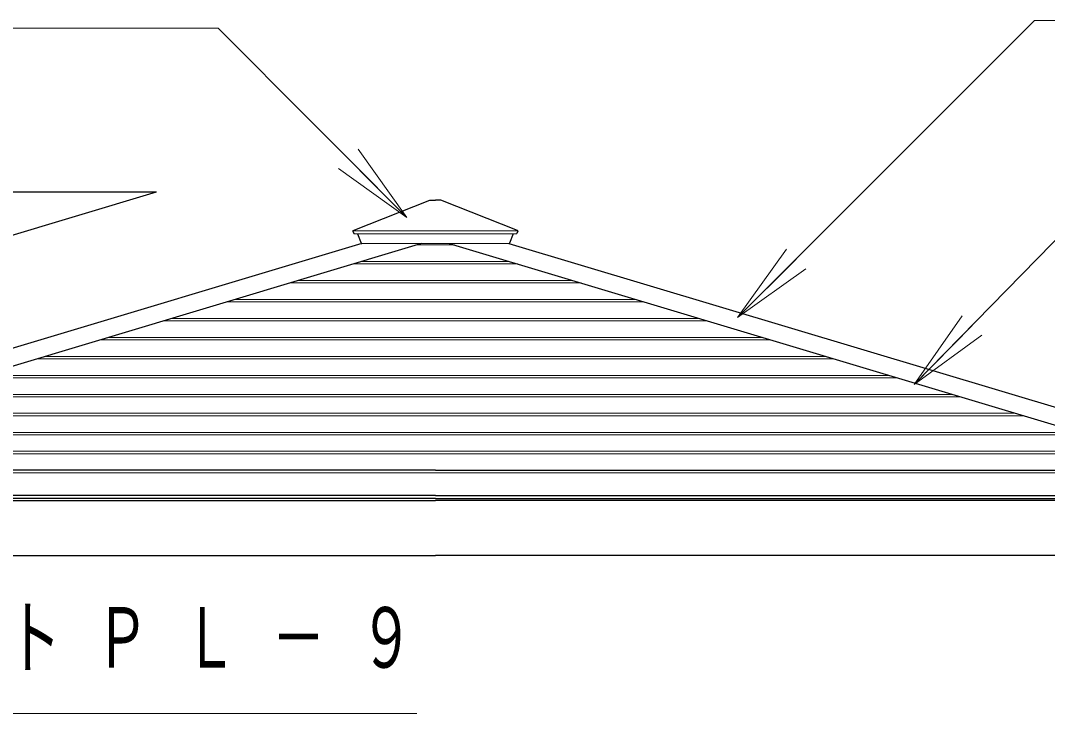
# Model space of a CAD drawing. Units: millimetres on the paper, scale 1:50. Extents: x -365 to 10, y -38 to 257.
# Drawn here: x -248.35 to -211.07, y 107.7 to 132.85 of the extents above; entities that cross this region are included whole.
import ezdxf

# ---------------------------------------------------------------- set-up
doc = ezdxf.new("R2010")
doc.units = ezdxf.units.MM
doc.layers.add('LY_1', color=7, linetype='Continuous', lineweight=25)
doc.styles.add('ＭＳ ゴシック', font='')
doc.styles.get('ＭＳ ゴシック').set_extended_font_data('MS Gothic')

msp = doc.modelspace()

# ---------------------------------------------------------------- linework, layer by layer
at = {"layer": 'LY_1', "lineweight": 13}
for p, q in [((-236.095, 128.181), (-234.331, 125.703)), ((-234.331, 125.703), (-236.449, 127.828)), ((-234.331, 125.703), (-236.803, 127.475)), ((-222.317, 122.072), (-220.549, 124.547)), ((-222.317, 122.072), (-220.196, 124.193)), ((-219.842, 123.84), (-222.317, 122.072)), ((-215.904, 119.634), (-214.164, 122.128)), ((-215.904, 119.634), (-213.806, 121.778)), ((-213.449, 121.429), (-215.904, 119.634))]:
    msp.add_line(p, q, dxfattribs=at)
at = {"layer": 'LY_1'}
for p, q in [((-256.898, 126.631), (-243.418, 126.631)), ((-256.898, 122.586), (-243.418, 126.63)), ((-233.291, 115.603), (-263.231, 115.603)), ((-233.291, 115.603), (-203.351, 115.603))]:
    msp.add_line(p, q, dxfattribs=at)
at = {"layer": 'LY_1', "color": 2}
for p, q in [((-236.272, 125.226), (-233.489, 126.333)), ((-233.489, 126.333), (-233.291, 126.333)), ((-233.092, 126.333), (-233.291, 126.333)), ((-230.309, 125.226), (-233.092, 126.333)), ((-236.283, 125.2), (-236.254, 125.125)), ((-236.12, 125.113), (-235.984, 124.772)), ((-230.462, 125.113), (-230.597, 124.772)), ((-230.298, 125.2), (-230.328, 125.125))]:
    msp.add_line(p, q, dxfattribs=at)
at = {"layer": 'LY_1', "color": 2, "lineweight": 13}
for p, q in [((-236.281, 125.218), (-233.291, 125.218)), ((-236.235, 125.113), (-233.291, 125.113)), ((-230.3, 125.218), (-233.291, 125.218)), ((-230.346, 125.113), (-233.291, 125.113)), ((-235.966, 124.759), (-233.291, 124.759)), ((-230.616, 124.759), (-233.291, 124.759))]:
    msp.add_line(p, q, dxfattribs=at)
at = {"layer": 'LY_1', "color": 131}
for p, q in [((-235.962, 124.759), (-263.315, 116.554)), ((-233.796, 124.759), (-261.252, 116.523)), ((-232.785, 124.759), (-205.33, 116.523)), ((-230.62, 124.759), (-203.267, 116.554)), ((-263.211, 115.433), (-233.291, 115.433)), ((-233.291, 115.497), (-263.191, 115.497)), ((-233.291, 115.497), (-203.391, 115.497)), ((-203.371, 115.433), (-233.291, 115.433)), ((-263.211, 113.433), (-233.291, 113.433)), ((-203.371, 113.433), (-233.291, 113.433))]:
    msp.add_line(p, q, dxfattribs=at)
at = {"layer": 'LY_1', "color": 12, "lineweight": 13}
for p, q in [((-233.981, 124.704), (-233.291, 124.704)), ((-232.601, 124.704), (-233.291, 124.704)), ((-236.279, 124.015), (-233.291, 124.015)), ((-235.965, 124.109), (-233.291, 124.109)), ((-230.617, 124.109), (-233.291, 124.109)), ((-230.302, 124.015), (-233.291, 124.015)), ((-238.264, 123.419), (-233.291, 123.419)), ((-228.318, 123.419), (-233.291, 123.419)), ((-238.578, 123.325), (-233.291, 123.325)), ((-228.003, 123.325), (-233.291, 123.325)), ((-240.563, 122.73), (-233.291, 122.73)), ((-226.019, 122.73), (-233.291, 122.73)), ((-240.877, 122.635), (-233.291, 122.635)), ((-225.705, 122.635), (-233.291, 122.635)), ((-243.176, 121.946), (-233.291, 121.946)), ((-242.861, 122.04), (-233.291, 122.04)), ((-223.72, 122.04), (-233.291, 122.04)), ((-223.406, 121.946), (-233.291, 121.946)), ((-245.475, 121.256), (-233.291, 121.256)), ((-245.16, 121.35), (-233.291, 121.35)), ((-221.421, 121.35), (-233.291, 121.35)), ((-221.107, 121.256), (-233.291, 121.256)), ((-247.773, 120.566), (-233.291, 120.566)), ((-247.459, 120.661), (-233.291, 120.661)), ((-219.123, 120.661), (-233.291, 120.661)), ((-218.808, 120.566), (-233.291, 120.566)), ((-250.072, 119.877), (-233.291, 119.877)), ((-249.758, 119.971), (-233.291, 119.971)), ((-216.824, 119.971), (-233.291, 119.971)), ((-216.509, 119.877), (-233.291, 119.877)), ((-252.371, 119.187), (-233.291, 119.187)), ((-252.057, 119.281), (-233.291, 119.281)), ((-214.525, 119.281), (-233.291, 119.281)), ((-214.211, 119.187), (-233.291, 119.187)), ((-254.355, 118.592), (-233.291, 118.592)), ((-212.226, 118.592), (-233.291, 118.592)), ((-254.67, 118.497), (-233.291, 118.497)), ((-211.912, 118.497), (-233.291, 118.497)), ((-256.654, 117.902), (-233.291, 117.902)), ((-209.927, 117.902), (-233.291, 117.902)), ((-256.968, 117.808), (-233.291, 117.808)), ((-209.613, 117.808), (-233.291, 117.808)), ((-259.267, 117.118), (-233.291, 117.118)), ((-258.953, 117.213), (-233.291, 117.213)), ((-207.629, 117.213), (-233.291, 117.213)), ((-207.314, 117.118), (-233.291, 117.118))]:
    msp.add_line(p, q, dxfattribs=at)
at = {"layer": 'LY_1', "color": 4}
for q in [(-263.291, 116.523), (-203.291, 116.523)]:
    msp.add_line((-233.291, 116.523), q, dxfattribs=at)
at = {"layer": 'LY_1', "color": 4, "lineweight": 13}
for p in [(-261.223, 116.429), (-205.358, 116.429)]:
    msp.add_line(p, (-233.291, 116.429), dxfattribs=at)
at = {"layer": 'LY_1', "lineweight": 13}
for points in [[(-222.317, 122.072), (-211.537, 132.852), (-193.252, 132.852)], [(-234.331, 125.703), (-241.177, 132.57), (-265.602, 132.57)], [(-215.904, 119.634), (-208.088, 127.626), (-181.088, 127.626)], [(-263.659, 112.479), (-258.922, 107.696), (-233.967, 107.696)]]:
    msp.add_lwpolyline(points, dxfattribs=at)
at = {"layer": 'LY_1', "color": 2}
for centre, start, end in [((-236.265, 125.207), 111.7, 201.7), ((-236.235, 125.133), 201.7, 270), ((-230.346, 125.133), 270, 338.3), ((-230.317, 125.207), 338.3, 68.3), ((-235.966, 124.779), 196.7, 270), ((-230.616, 124.779), 270, 343.3)]:
    msp.add_arc(centre, 0.02, start, end, dxfattribs=at)

# ---------------------------------------------------------------- texts
at = {"layer": 'LY_1', "insert": (-258.421, 110.346), "char_height": 2.199, "attachment_point": 4, "style": 'ＭＳ ゴシック'}
msp.add_mtext('\\T1.64;\\W0.65;ガセットＰＬ－９', dxfattribs=at)

doc.saveas('drawing.dxf')
